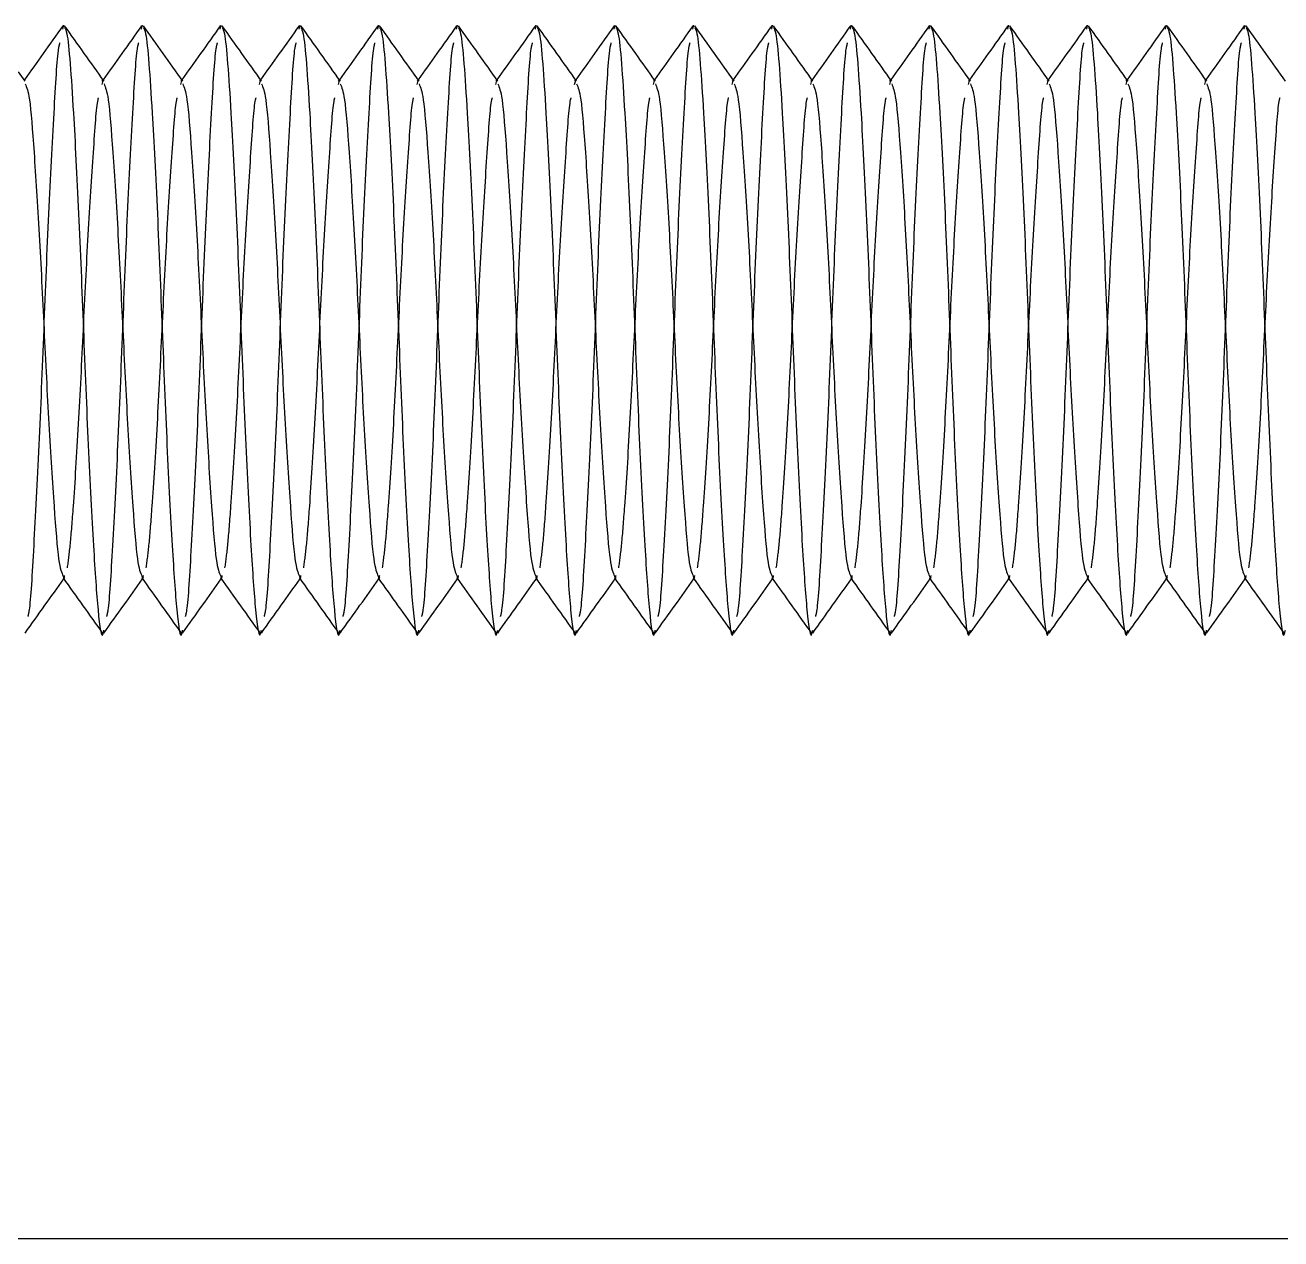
# Model space of a CAD drawing. Header units: metres. Extents: x 0 to 21025, y 0 to 14850.
# Drawn here: x 2967.61 to 2999.49, y 9336.15 to 9366.98 of the extents above; entities that cross this region are included whole.
import ezdxf

# ---------------------------------------------------------------- set-up
doc = ezdxf.new("R2010")
doc.units = ezdxf.units.M
doc.header["$LTSCALE"] = 25
doc.linetypes.add('HIDDEN2', pattern=[4.7625, 3.175, -1.5875])
doc.layers.add('SL4', color=4, linetype='Continuous')
doc.layers.add('ST1', color=7, linetype='HIDDEN2')

msp = doc.modelspace()

# ---------------------------------------------------------------- linework, layer by layer
at = {"layer": 'SL4'}
for p, q in [((2968.564, 9366.869), (2968.587, 9366.976)), ((2970.564, 9366.869), (2970.587, 9366.976)), ((2972.564, 9366.869), (2972.587, 9366.976)), ((2974.564, 9366.869), (2974.587, 9366.976)), ((2976.564, 9366.869), (2976.587, 9366.976)), ((2978.564, 9366.869), (2978.587, 9366.976)), ((2980.564, 9366.869), (2980.587, 9366.976)), ((2982.564, 9366.869), (2982.587, 9366.976)), ((2984.564, 9366.869), (2984.587, 9366.976)), ((2986.564, 9366.869), (2986.587, 9366.976)), ((2988.564, 9366.869), (2988.587, 9366.976)), ((2990.564, 9366.869), (2990.587, 9366.976)), ((2992.564, 9366.869), (2992.587, 9366.976)), ((2994.564, 9366.869), (2994.587, 9366.976)), ((2996.564, 9366.869), (2996.587, 9366.976)), ((2998.564, 9366.869), (2998.587, 9366.976)), ((2967.612, 9365.553), (2967.443, 9365.79)), ((3543.761, 9336.149), (2593.759, 9336.149))]:
    msp.add_line(p, q, dxfattribs=at)
for points, knots in [([(2968.564, 9366.957), (2968.397, 9366.722), (2968.071, 9366.265), (2967.746, 9365.809), (2967.588, 9365.587)], [0, 0, 0, 0, 0.5144734, 1, 1, 1, 1]), ([(2969.612, 9365.553), (2969.445, 9365.787), (2969.11, 9366.256), (2968.776, 9366.726), (2968.609, 9366.96)], [0, 0, 0, 0, 0.499958, 1, 1, 1, 1]), ([(2968.609, 9366.917), (2968.628, 9366.883), (2968.678, 9366.794), (2968.75, 9366.066), (2968.844, 9364.612), (2968.967, 9362.285), (2969.087, 9359.248), (2969.208, 9356.215), (2969.344, 9353.627), (2969.457, 9351.994), (2969.551, 9351.321), (2969.6, 9351.578), (2969.607, 9351.612)], [0, 0, 0, 0, 0.055573, 0.142553, 0.229074, 0.356478, 0.480628, 0.604778, 0.732181, 0.854555, 0.980855, 1, 1, 1, 1]), ([(2970.564, 9366.957), (2970.397, 9366.722), (2970.071, 9366.265), (2969.746, 9365.809), (2969.588, 9365.587)], [0, 0, 0, 0, 0.514473, 1, 1, 1, 1]), ([(2971.612, 9365.553), (2971.445, 9365.787), (2971.11, 9366.256), (2970.776, 9366.726), (2970.609, 9366.96)], [0, 0, 0, 0, 0.499958, 1, 1, 1, 1]), ([(2970.609, 9366.917), (2970.628, 9366.883), (2970.678, 9366.794), (2970.75, 9366.066), (2970.844, 9364.612), (2970.967, 9362.285), (2971.087, 9359.248), (2971.208, 9356.215), (2971.344, 9353.627), (2971.457, 9351.994), (2971.551, 9351.321), (2971.6, 9351.578), (2971.607, 9351.612)], [0, 0, 0, 0, 0.055573, 0.142553, 0.229074, 0.356478, 0.480628, 0.604778, 0.732181, 0.854555, 0.980855, 1, 1, 1, 1]), ([(2972.564, 9366.957), (2972.397, 9366.722), (2972.071, 9366.265), (2971.746, 9365.809), (2971.588, 9365.587)], [0, 0, 0, 0, 0.514473, 1, 1, 1, 1]), ([(2973.612, 9365.553), (2973.445, 9365.787), (2973.11, 9366.256), (2972.776, 9366.726), (2972.609, 9366.96)], [0, 0, 0, 0, 0.499958, 1, 1, 1, 1]), ([(2972.609, 9366.917), (2972.628, 9366.883), (2972.678, 9366.794), (2972.75, 9366.066), (2972.844, 9364.612), (2972.967, 9362.285), (2973.087, 9359.248), (2973.208, 9356.215), (2973.344, 9353.627), (2973.457, 9351.994), (2973.551, 9351.321), (2973.6, 9351.578), (2973.607, 9351.612)], [0, 0, 0, 0, 0.055573, 0.142553, 0.229074, 0.356478, 0.480628, 0.604778, 0.732181, 0.854555, 0.980855, 1, 1, 1, 1]), ([(2974.564, 9366.957), (2974.397, 9366.722), (2974.071, 9366.265), (2973.746, 9365.809), (2973.588, 9365.587)], [0, 0, 0, 0, 0.514473, 1, 1, 1, 1]), ([(2975.612, 9365.553), (2975.445, 9365.787), (2975.11, 9366.256), (2974.776, 9366.726), (2974.609, 9366.96)], [0, 0, 0, 0, 0.4999583, 1, 1, 1, 1]), ([(2974.609, 9366.917), (2974.628, 9366.883), (2974.678, 9366.794), (2974.75, 9366.066), (2974.844, 9364.612), (2974.967, 9362.285), (2975.087, 9359.248), (2975.208, 9356.215), (2975.344, 9353.627), (2975.457, 9351.994), (2975.551, 9351.321), (2975.6, 9351.578), (2975.607, 9351.612)], [0, 0, 0, 0, 0.055573, 0.142553, 0.229074, 0.356478, 0.480628, 0.604778, 0.732181, 0.854555, 0.980855, 1, 1, 1, 1]), ([(2976.564, 9366.957), (2976.397, 9366.722), (2976.071, 9366.265), (2975.746, 9365.809), (2975.588, 9365.587)], [0, 0, 0, 0, 0.514473, 1, 1, 1, 1]), ([(2977.612, 9365.553), (2977.445, 9365.787), (2977.11, 9366.256), (2976.776, 9366.726), (2976.609, 9366.96)], [0, 0, 0, 0, 0.499958, 1, 1, 1, 1]), ([(2976.609, 9366.917), (2976.628, 9366.883), (2976.678, 9366.794), (2976.75, 9366.066), (2976.844, 9364.612), (2976.967, 9362.285), (2977.087, 9359.248), (2977.208, 9356.215), (2977.344, 9353.627), (2977.457, 9351.994), (2977.551, 9351.321), (2977.6, 9351.578), (2977.607, 9351.612)], [0, 0, 0, 0, 0.0555734, 0.1425526, 0.2290743, 0.3564777, 0.4806278, 0.604778, 0.7321813, 0.8545546, 0.980855, 1, 1, 1, 1]), ([(2978.564, 9366.957), (2978.397, 9366.722), (2978.071, 9366.265), (2977.746, 9365.809), (2977.588, 9365.587)], [0, 0, 0, 0, 0.514473, 1, 1, 1, 1]), ([(2979.612, 9365.553), (2979.445, 9365.787), (2979.11, 9366.256), (2978.776, 9366.726), (2978.609, 9366.96)], [0, 0, 0, 0, 0.4999583, 1, 1, 1, 1]), ([(2978.609, 9366.917), (2978.628, 9366.883), (2978.678, 9366.794), (2978.75, 9366.066), (2978.844, 9364.612), (2978.967, 9362.285), (2979.087, 9359.248), (2979.208, 9356.215), (2979.344, 9353.627), (2979.457, 9351.994), (2979.551, 9351.321), (2979.6, 9351.578), (2979.607, 9351.612)], [0, 0, 0, 0, 0.055573, 0.142553, 0.229074, 0.356478, 0.480628, 0.604778, 0.732181, 0.854555, 0.980855, 1, 1, 1, 1]), ([(2980.564, 9366.957), (2980.397, 9366.722), (2980.071, 9366.265), (2979.746, 9365.809), (2979.588, 9365.587)], [0, 0, 0, 0, 0.514473, 1, 1, 1, 1]), ([(2981.612, 9365.553), (2981.445, 9365.787), (2981.11, 9366.256), (2980.776, 9366.726), (2980.609, 9366.96)], [0, 0, 0, 0, 0.4999583, 1, 1, 1, 1]), ([(2980.609, 9366.917), (2980.628, 9366.883), (2980.678, 9366.794), (2980.75, 9366.066), (2980.844, 9364.612), (2980.967, 9362.285), (2981.087, 9359.248), (2981.208, 9356.215), (2981.344, 9353.627), (2981.457, 9351.994), (2981.551, 9351.321), (2981.6, 9351.578), (2981.607, 9351.612)], [0, 0, 0, 0, 0.055573, 0.142553, 0.229074, 0.356478, 0.480628, 0.604778, 0.732181, 0.854555, 0.980855, 1, 1, 1, 1]), ([(2982.564, 9366.957), (2982.397, 9366.722), (2982.071, 9366.265), (2981.746, 9365.809), (2981.588, 9365.587)], [0, 0, 0, 0, 0.514473, 1, 1, 1, 1]), ([(2983.612, 9365.553), (2983.445, 9365.787), (2983.11, 9366.256), (2982.776, 9366.726), (2982.609, 9366.96)], [0, 0, 0, 0, 0.499958, 1, 1, 1, 1]), ([(2982.609, 9366.917), (2982.628, 9366.883), (2982.678, 9366.794), (2982.75, 9366.066), (2982.844, 9364.612), (2982.967, 9362.285), (2983.087, 9359.248), (2983.208, 9356.215), (2983.344, 9353.627), (2983.457, 9351.994), (2983.551, 9351.321), (2983.6, 9351.578), (2983.607, 9351.612)], [0, 0, 0, 0, 0.055573, 0.142553, 0.229074, 0.356478, 0.480628, 0.604778, 0.732181, 0.854555, 0.980855, 1, 1, 1, 1]), ([(2984.564, 9366.957), (2984.397, 9366.722), (2984.071, 9366.265), (2983.746, 9365.809), (2983.588, 9365.587)], [0, 0, 0, 0, 0.514473, 1, 1, 1, 1]), ([(2985.612, 9365.553), (2985.445, 9365.787), (2985.11, 9366.256), (2984.776, 9366.726), (2984.609, 9366.96)], [0, 0, 0, 0, 0.4999583, 1, 1, 1, 1]), ([(2984.609, 9366.917), (2984.628, 9366.883), (2984.678, 9366.794), (2984.75, 9366.066), (2984.844, 9364.612), (2984.967, 9362.285), (2985.087, 9359.248), (2985.208, 9356.215), (2985.344, 9353.627), (2985.457, 9351.994), (2985.551, 9351.321), (2985.6, 9351.578), (2985.607, 9351.612)], [0, 0, 0, 0, 0.055573, 0.142553, 0.229074, 0.356478, 0.480628, 0.604778, 0.732181, 0.854555, 0.980855, 1, 1, 1, 1]), ([(2986.564, 9366.957), (2986.397, 9366.722), (2986.071, 9366.265), (2985.746, 9365.809), (2985.588, 9365.587)], [0, 0, 0, 0, 0.514473, 1, 1, 1, 1]), ([(2987.612, 9365.553), (2987.445, 9365.787), (2987.11, 9366.256), (2986.776, 9366.726), (2986.609, 9366.96)], [0, 0, 0, 0, 0.4999583, 1, 1, 1, 1]), ([(2986.609, 9366.917), (2986.628, 9366.883), (2986.678, 9366.794), (2986.75, 9366.066), (2986.844, 9364.612), (2986.967, 9362.285), (2987.087, 9359.248), (2987.208, 9356.215), (2987.344, 9353.627), (2987.457, 9351.994), (2987.551, 9351.321), (2987.6, 9351.578), (2987.607, 9351.612)], [0, 0, 0, 0, 0.055573, 0.142553, 0.229074, 0.356478, 0.480628, 0.604778, 0.732181, 0.854555, 0.980855, 1, 1, 1, 1]), ([(2988.564, 9366.957), (2988.397, 9366.722), (2988.071, 9366.265), (2987.746, 9365.809), (2987.588, 9365.587)], [0, 0, 0, 0, 0.514473, 1, 1, 1, 1]), ([(2989.612, 9365.553), (2989.445, 9365.787), (2989.11, 9366.256), (2988.776, 9366.726), (2988.609, 9366.96)], [0, 0, 0, 0, 0.499958, 1, 1, 1, 1]), ([(2988.609, 9366.917), (2988.628, 9366.883), (2988.678, 9366.794), (2988.75, 9366.066), (2988.844, 9364.612), (2988.967, 9362.285), (2989.087, 9359.248), (2989.208, 9356.215), (2989.344, 9353.627), (2989.457, 9351.994), (2989.551, 9351.321), (2989.6, 9351.578), (2989.607, 9351.612)], [0, 0, 0, 0, 0.055573, 0.142553, 0.229074, 0.356478, 0.480628, 0.604778, 0.732181, 0.854555, 0.980855, 1, 1, 1, 1]), ([(2990.564, 9366.957), (2990.397, 9366.722), (2990.071, 9366.265), (2989.746, 9365.809), (2989.588, 9365.587)], [0, 0, 0, 0, 0.514473, 1, 1, 1, 1]), ([(2991.612, 9365.553), (2991.445, 9365.787), (2991.11, 9366.256), (2990.776, 9366.726), (2990.609, 9366.96)], [0, 0, 0, 0, 0.499958, 1, 1, 1, 1]), ([(2990.609, 9366.917), (2990.628, 9366.883), (2990.678, 9366.794), (2990.75, 9366.066), (2990.844, 9364.612), (2990.967, 9362.285), (2991.087, 9359.248), (2991.208, 9356.215), (2991.344, 9353.627), (2991.457, 9351.994), (2991.551, 9351.321), (2991.6, 9351.578), (2991.607, 9351.612)], [0, 0, 0, 0, 0.055573, 0.142553, 0.229074, 0.356478, 0.480628, 0.604778, 0.732181, 0.854555, 0.980855, 1, 1, 1, 1]), ([(2992.564, 9366.957), (2992.397, 9366.722), (2992.071, 9366.265), (2991.746, 9365.809), (2991.588, 9365.587)], [0, 0, 0, 0, 0.514473, 1, 1, 1, 1]), ([(2993.612, 9365.553), (2993.445, 9365.787), (2993.11, 9366.256), (2992.776, 9366.726), (2992.609, 9366.96)], [0, 0, 0, 0, 0.499958, 1, 1, 1, 1]), ([(2992.609, 9366.917), (2992.628, 9366.883), (2992.678, 9366.794), (2992.75, 9366.066), (2992.844, 9364.612), (2992.967, 9362.285), (2993.087, 9359.248), (2993.208, 9356.215), (2993.344, 9353.627), (2993.457, 9351.994), (2993.551, 9351.321), (2993.6, 9351.578), (2993.607, 9351.612)], [0, 0, 0, 0, 0.055573, 0.142553, 0.229074, 0.356478, 0.480628, 0.604778, 0.732181, 0.854555, 0.980855, 1, 1, 1, 1]), ([(2994.564, 9366.957), (2994.397, 9366.722), (2994.071, 9366.265), (2993.746, 9365.809), (2993.588, 9365.587)], [0, 0, 0, 0, 0.514473, 1, 1, 1, 1]), ([(2995.612, 9365.553), (2995.445, 9365.787), (2995.11, 9366.256), (2994.776, 9366.726), (2994.609, 9366.96)], [0, 0, 0, 0, 0.499958, 1, 1, 1, 1]), ([(2994.609, 9366.917), (2994.628, 9366.883), (2994.678, 9366.794), (2994.75, 9366.066), (2994.844, 9364.612), (2994.967, 9362.285), (2995.087, 9359.248), (2995.208, 9356.215), (2995.344, 9353.627), (2995.457, 9351.994), (2995.551, 9351.321), (2995.6, 9351.578), (2995.607, 9351.612)], [0, 0, 0, 0, 0.055573, 0.142553, 0.229074, 0.356478, 0.480628, 0.604778, 0.732181, 0.854555, 0.980855, 1, 1, 1, 1]), ([(2996.564, 9366.957), (2996.397, 9366.722), (2996.071, 9366.265), (2995.746, 9365.809), (2995.588, 9365.587)], [0, 0, 0, 0, 0.514473, 1, 1, 1, 1]), ([(2997.612, 9365.553), (2997.445, 9365.787), (2997.11, 9366.256), (2996.776, 9366.726), (2996.609, 9366.96)], [0, 0, 0, 0, 0.499958, 1, 1, 1, 1]), ([(2996.609, 9366.917), (2996.628, 9366.883), (2996.678, 9366.794), (2996.75, 9366.066), (2996.844, 9364.612), (2996.967, 9362.285), (2997.087, 9359.248), (2997.208, 9356.215), (2997.344, 9353.627), (2997.457, 9351.994), (2997.551, 9351.321), (2997.6, 9351.578), (2997.607, 9351.612)], [0, 0, 0, 0, 0.055573, 0.142553, 0.229074, 0.356478, 0.480628, 0.604778, 0.732181, 0.854555, 0.980855, 1, 1, 1, 1]), ([(2998.564, 9366.957), (2998.397, 9366.722), (2998.071, 9366.265), (2997.746, 9365.809), (2997.588, 9365.587)], [0, 0, 0, 0, 0.514473, 1, 1, 1, 1]), ([(2999.612, 9365.553), (2999.445, 9365.787), (2999.11, 9366.256), (2998.776, 9366.726), (2998.609, 9366.96)], [0, 0, 0, 0, 0.499958, 1, 1, 1, 1]), ([(2998.609, 9366.917), (2998.628, 9366.883), (2998.678, 9366.794), (2998.75, 9366.066), (2998.844, 9364.612), (2998.967, 9362.285), (2999.087, 9359.248), (2999.208, 9356.215), (2999.344, 9353.627), (2999.457, 9351.994), (2999.551, 9351.321), (2999.6, 9351.578), (2999.607, 9351.612)], [0, 0, 0, 0, 0.055573, 0.142553, 0.229074, 0.356478, 0.480628, 0.604778, 0.732181, 0.854555, 0.980855, 1, 1, 1, 1]), ([(2967.611, 9365.481), (2967.647, 9365.397), (2967.725, 9365.213), (2967.831, 9363.814), (2967.967, 9361.738), (2968.087, 9359.248), (2968.208, 9356.759), (2968.344, 9354.68), (2968.453, 9353.257), (2968.534, 9353.07), (2968.573, 9352.981)], [0, 0, 0, 0, 0.107376, 0.234332, 0.366515, 0.495318, 0.62412, 0.756304, 0.883259, 1, 1, 1, 1]), ([(2969.611, 9365.481), (2969.647, 9365.397), (2969.725, 9365.213), (2969.831, 9363.814), (2969.967, 9361.738), (2970.087, 9359.248), (2970.208, 9356.759), (2970.344, 9354.68), (2970.453, 9353.257), (2970.534, 9353.07), (2970.573, 9352.981)], [0, 0, 0, 0, 0.107376, 0.234332, 0.366515, 0.495318, 0.62412, 0.756304, 0.883259, 1, 1, 1, 1]), ([(2971.611, 9365.481), (2971.647, 9365.397), (2971.725, 9365.213), (2971.831, 9363.814), (2971.967, 9361.738), (2972.087, 9359.248), (2972.208, 9356.759), (2972.344, 9354.68), (2972.453, 9353.257), (2972.534, 9353.07), (2972.573, 9352.981)], [0, 0, 0, 0, 0.107376, 0.234332, 0.366515, 0.495318, 0.62412, 0.756304, 0.883259, 1, 1, 1, 1]), ([(2973.611, 9365.481), (2973.647, 9365.397), (2973.725, 9365.213), (2973.831, 9363.814), (2973.967, 9361.738), (2974.087, 9359.248), (2974.208, 9356.759), (2974.344, 9354.68), (2974.453, 9353.257), (2974.534, 9353.07), (2974.573, 9352.981)], [0, 0, 0, 0, 0.107376, 0.234332, 0.366515, 0.495318, 0.62412, 0.756304, 0.883259, 1, 1, 1, 1]), ([(2975.611, 9365.481), (2975.647, 9365.397), (2975.725, 9365.213), (2975.831, 9363.814), (2975.967, 9361.738), (2976.087, 9359.248), (2976.208, 9356.759), (2976.344, 9354.68), (2976.453, 9353.257), (2976.534, 9353.07), (2976.573, 9352.981)], [0, 0, 0, 0, 0.107376, 0.234332, 0.366515, 0.495318, 0.62412, 0.756304, 0.883259, 1, 1, 1, 1]), ([(2977.611, 9365.481), (2977.647, 9365.397), (2977.725, 9365.213), (2977.831, 9363.814), (2977.967, 9361.738), (2978.087, 9359.248), (2978.208, 9356.759), (2978.344, 9354.68), (2978.453, 9353.257), (2978.534, 9353.07), (2978.573, 9352.981)], [0, 0, 0, 0, 0.107376, 0.234332, 0.366515, 0.495318, 0.62412, 0.756304, 0.883259, 1, 1, 1, 1]), ([(2979.611, 9365.481), (2979.647, 9365.397), (2979.725, 9365.213), (2979.831, 9363.814), (2979.967, 9361.738), (2980.087, 9359.248), (2980.208, 9356.759), (2980.344, 9354.68), (2980.453, 9353.257), (2980.534, 9353.07), (2980.573, 9352.981)], [0, 0, 0, 0, 0.107376, 0.234332, 0.366515, 0.495318, 0.62412, 0.756304, 0.883259, 1, 1, 1, 1]), ([(2981.611, 9365.481), (2981.647, 9365.397), (2981.725, 9365.213), (2981.831, 9363.814), (2981.967, 9361.738), (2982.087, 9359.248), (2982.208, 9356.759), (2982.344, 9354.68), (2982.453, 9353.257), (2982.534, 9353.07), (2982.573, 9352.981)], [0, 0, 0, 0, 0.107376, 0.234332, 0.366515, 0.495318, 0.62412, 0.756304, 0.883259, 1, 1, 1, 1]), ([(2983.611, 9365.481), (2983.647, 9365.397), (2983.725, 9365.213), (2983.831, 9363.814), (2983.967, 9361.738), (2984.087, 9359.248), (2984.208, 9356.759), (2984.344, 9354.68), (2984.453, 9353.257), (2984.534, 9353.07), (2984.573, 9352.981)], [0, 0, 0, 0, 0.107376, 0.234332, 0.366515, 0.495318, 0.62412, 0.756304, 0.883259, 1, 1, 1, 1]), ([(2985.611, 9365.481), (2985.647, 9365.397), (2985.725, 9365.213), (2985.831, 9363.814), (2985.967, 9361.738), (2986.087, 9359.248), (2986.208, 9356.759), (2986.344, 9354.68), (2986.453, 9353.257), (2986.534, 9353.07), (2986.573, 9352.981)], [0, 0, 0, 0, 0.107376, 0.234332, 0.366515, 0.495318, 0.62412, 0.756304, 0.883259, 1, 1, 1, 1]), ([(2987.611, 9365.481), (2987.647, 9365.397), (2987.725, 9365.213), (2987.831, 9363.814), (2987.967, 9361.738), (2988.087, 9359.248), (2988.208, 9356.759), (2988.344, 9354.68), (2988.453, 9353.257), (2988.534, 9353.07), (2988.573, 9352.981)], [0, 0, 0, 0, 0.107376, 0.234332, 0.366515, 0.495318, 0.62412, 0.756304, 0.883259, 1, 1, 1, 1]), ([(2989.611, 9365.481), (2989.647, 9365.397), (2989.725, 9365.213), (2989.831, 9363.814), (2989.967, 9361.738), (2990.087, 9359.248), (2990.208, 9356.759), (2990.344, 9354.68), (2990.453, 9353.257), (2990.534, 9353.07), (2990.573, 9352.981)], [0, 0, 0, 0, 0.107376, 0.234332, 0.366515, 0.495318, 0.62412, 0.756304, 0.883259, 1, 1, 1, 1]), ([(2991.611, 9365.481), (2991.647, 9365.397), (2991.725, 9365.213), (2991.831, 9363.814), (2991.967, 9361.738), (2992.087, 9359.248), (2992.208, 9356.759), (2992.344, 9354.68), (2992.453, 9353.257), (2992.534, 9353.07), (2992.573, 9352.981)], [0, 0, 0, 0, 0.107376, 0.234332, 0.366515, 0.495318, 0.62412, 0.756304, 0.883259, 1, 1, 1, 1]), ([(2993.611, 9365.481), (2993.647, 9365.397), (2993.725, 9365.213), (2993.831, 9363.814), (2993.967, 9361.738), (2994.087, 9359.248), (2994.208, 9356.759), (2994.344, 9354.68), (2994.453, 9353.257), (2994.534, 9353.07), (2994.573, 9352.981)], [0, 0, 0, 0, 0.107376, 0.234332, 0.366515, 0.495318, 0.62412, 0.756304, 0.883259, 1, 1, 1, 1]), ([(2995.611, 9365.481), (2995.647, 9365.397), (2995.725, 9365.213), (2995.831, 9363.814), (2995.967, 9361.738), (2996.087, 9359.248), (2996.208, 9356.759), (2996.344, 9354.68), (2996.453, 9353.257), (2996.534, 9353.07), (2996.573, 9352.981)], [0, 0, 0, 0, 0.107376, 0.234332, 0.366515, 0.495318, 0.62412, 0.756304, 0.883259, 1, 1, 1, 1]), ([(2997.611, 9365.481), (2997.647, 9365.397), (2997.725, 9365.213), (2997.831, 9363.814), (2997.967, 9361.738), (2998.087, 9359.248), (2998.208, 9356.759), (2998.344, 9354.68), (2998.453, 9353.257), (2998.534, 9353.07), (2998.573, 9352.981)], [0, 0, 0, 0, 0.107376, 0.234332, 0.366515, 0.495318, 0.62412, 0.756304, 0.883259, 1, 1, 1, 1]), ([(2967.607, 9351.535), (2967.775, 9351.77), (2968.102, 9352.229), (2968.429, 9352.687), (2968.588, 9352.911)], [0, 0, 0, 0, 0.512177, 1, 1, 1, 1]), ([(2968.572, 9352.934), (2968.739, 9352.699), (2969.074, 9352.23), (2969.408, 9351.761), (2969.575, 9351.526)], [0, 0, 0, 0, 0.499967, 1, 1, 1, 1]), ([(2969.607, 9351.535), (2969.775, 9351.77), (2970.102, 9352.229), (2970.429, 9352.687), (2970.588, 9352.911)], [0, 0, 0, 0, 0.512177, 1, 1, 1, 1]), ([(2970.572, 9352.934), (2970.739, 9352.699), (2971.074, 9352.23), (2971.408, 9351.761), (2971.575, 9351.526)], [0, 0, 0, 0, 0.4999673, 1, 1, 1, 1]), ([(2971.607, 9351.535), (2971.775, 9351.77), (2972.102, 9352.229), (2972.429, 9352.687), (2972.588, 9352.911)], [0, 0, 0, 0, 0.5121768, 1, 1, 1, 1]), ([(2972.572, 9352.934), (2972.739, 9352.699), (2973.074, 9352.23), (2973.408, 9351.761), (2973.575, 9351.526)], [0, 0, 0, 0, 0.499967, 1, 1, 1, 1]), ([(2973.607, 9351.535), (2973.775, 9351.77), (2974.102, 9352.229), (2974.429, 9352.687), (2974.588, 9352.911)], [0, 0, 0, 0, 0.512177, 1, 1, 1, 1]), ([(2974.572, 9352.934), (2974.739, 9352.699), (2975.074, 9352.23), (2975.408, 9351.761), (2975.575, 9351.526)], [0, 0, 0, 0, 0.499967, 1, 1, 1, 1]), ([(2975.607, 9351.535), (2975.775, 9351.77), (2976.102, 9352.229), (2976.429, 9352.687), (2976.588, 9352.911)], [0, 0, 0, 0, 0.5121768, 1, 1, 1, 1]), ([(2976.572, 9352.934), (2976.739, 9352.699), (2977.074, 9352.23), (2977.408, 9351.761), (2977.575, 9351.526)], [0, 0, 0, 0, 0.499967, 1, 1, 1, 1]), ([(2977.607, 9351.535), (2977.775, 9351.77), (2978.102, 9352.229), (2978.429, 9352.687), (2978.588, 9352.911)], [0, 0, 0, 0, 0.512177, 1, 1, 1, 1]), ([(2978.572, 9352.934), (2978.739, 9352.699), (2979.074, 9352.23), (2979.408, 9351.761), (2979.575, 9351.526)], [0, 0, 0, 0, 0.499967, 1, 1, 1, 1]), ([(2979.607, 9351.535), (2979.775, 9351.77), (2980.102, 9352.229), (2980.429, 9352.687), (2980.588, 9352.911)], [0, 0, 0, 0, 0.512177, 1, 1, 1, 1]), ([(2980.572, 9352.934), (2980.739, 9352.699), (2981.074, 9352.23), (2981.408, 9351.761), (2981.575, 9351.526)], [0, 0, 0, 0, 0.499967, 1, 1, 1, 1]), ([(2981.607, 9351.535), (2981.775, 9351.77), (2982.102, 9352.229), (2982.429, 9352.687), (2982.588, 9352.911)], [0, 0, 0, 0, 0.512177, 1, 1, 1, 1]), ([(2982.572, 9352.934), (2982.739, 9352.699), (2983.074, 9352.23), (2983.408, 9351.761), (2983.575, 9351.526)], [0, 0, 0, 0, 0.4999673, 1, 1, 1, 1]), ([(2983.607, 9351.535), (2983.775, 9351.77), (2984.102, 9352.229), (2984.429, 9352.687), (2984.588, 9352.911)], [0, 0, 0, 0, 0.512177, 1, 1, 1, 1]), ([(2984.572, 9352.934), (2984.739, 9352.699), (2985.074, 9352.23), (2985.408, 9351.761), (2985.575, 9351.526)], [0, 0, 0, 0, 0.499967, 1, 1, 1, 1]), ([(2985.607, 9351.535), (2985.775, 9351.77), (2986.102, 9352.229), (2986.429, 9352.687), (2986.588, 9352.911)], [0, 0, 0, 0, 0.512177, 1, 1, 1, 1]), ([(2986.572, 9352.934), (2986.739, 9352.699), (2987.074, 9352.23), (2987.408, 9351.761), (2987.575, 9351.526)], [0, 0, 0, 0, 0.499967, 1, 1, 1, 1]), ([(2987.607, 9351.535), (2987.775, 9351.77), (2988.102, 9352.229), (2988.429, 9352.687), (2988.588, 9352.911)], [0, 0, 0, 0, 0.512177, 1, 1, 1, 1]), ([(2988.572, 9352.934), (2988.739, 9352.699), (2989.074, 9352.23), (2989.408, 9351.761), (2989.575, 9351.526)], [0, 0, 0, 0, 0.499967, 1, 1, 1, 1]), ([(2989.607, 9351.535), (2989.775, 9351.77), (2990.102, 9352.229), (2990.429, 9352.687), (2990.588, 9352.911)], [0, 0, 0, 0, 0.5121768, 1, 1, 1, 1]), ([(2990.572, 9352.934), (2990.739, 9352.699), (2991.074, 9352.23), (2991.408, 9351.761), (2991.575, 9351.526)], [0, 0, 0, 0, 0.499967, 1, 1, 1, 1]), ([(2991.607, 9351.535), (2991.775, 9351.77), (2992.102, 9352.229), (2992.429, 9352.687), (2992.588, 9352.911)], [0, 0, 0, 0, 0.512177, 1, 1, 1, 1]), ([(2992.572, 9352.934), (2992.739, 9352.699), (2993.074, 9352.23), (2993.408, 9351.761), (2993.575, 9351.526)], [0, 0, 0, 0, 0.499967, 1, 1, 1, 1]), ([(2993.607, 9351.535), (2993.775, 9351.77), (2994.102, 9352.229), (2994.429, 9352.687), (2994.588, 9352.911)], [0, 0, 0, 0, 0.512177, 1, 1, 1, 1]), ([(2994.572, 9352.934), (2994.739, 9352.699), (2995.074, 9352.23), (2995.408, 9351.761), (2995.575, 9351.526)], [0, 0, 0, 0, 0.4999673, 1, 1, 1, 1]), ([(2995.607, 9351.535), (2995.775, 9351.77), (2996.102, 9352.229), (2996.429, 9352.687), (2996.588, 9352.911)], [0, 0, 0, 0, 0.5121768, 1, 1, 1, 1]), ([(2996.572, 9352.934), (2996.739, 9352.699), (2997.074, 9352.23), (2997.408, 9351.761), (2997.575, 9351.526)], [0, 0, 0, 0, 0.499967, 1, 1, 1, 1]), ([(2997.607, 9351.535), (2997.775, 9351.77), (2998.102, 9352.229), (2998.429, 9352.687), (2998.588, 9352.911)], [0, 0, 0, 0, 0.512177, 1, 1, 1, 1]), ([(2998.572, 9352.934), (2998.739, 9352.699), (2999.074, 9352.23), (2999.408, 9351.761), (2999.575, 9351.526)], [0, 0, 0, 0, 0.499967, 1, 1, 1, 1])]:
    msp.add_open_spline(points, degree=3, knots=knots, dxfattribs=at)
at = {"layer": 'ST1'}
for p, q in [((2969.588, 9365.587), (2969.559, 9365.548)), ((2969.561, 9365.468), (2969.587, 9365.57)), ((2971.588, 9365.587), (2971.559, 9365.548)), ((2971.561, 9365.468), (2971.587, 9365.57)), ((2973.588, 9365.587), (2973.559, 9365.548)), ((2973.561, 9365.468), (2973.587, 9365.57)), ((2975.588, 9365.587), (2975.559, 9365.548)), ((2975.561, 9365.468), (2975.587, 9365.57)), ((2977.588, 9365.587), (2977.559, 9365.548)), ((2977.561, 9365.468), (2977.587, 9365.57)), ((2979.588, 9365.587), (2979.559, 9365.548)), ((2979.561, 9365.468), (2979.587, 9365.57)), ((2981.588, 9365.587), (2981.559, 9365.548)), ((2981.561, 9365.468), (2981.587, 9365.57)), ((2983.588, 9365.587), (2983.559, 9365.548)), ((2983.561, 9365.468), (2983.587, 9365.57)), ((2985.588, 9365.587), (2985.559, 9365.548)), ((2985.561, 9365.468), (2985.587, 9365.57)), ((2987.588, 9365.587), (2987.559, 9365.548)), ((2987.561, 9365.468), (2987.587, 9365.57)), ((2989.588, 9365.587), (2989.559, 9365.548)), ((2989.561, 9365.468), (2989.587, 9365.57)), ((2991.588, 9365.587), (2991.559, 9365.548)), ((2991.561, 9365.468), (2991.587, 9365.57)), ((2993.588, 9365.587), (2993.559, 9365.548)), ((2993.561, 9365.468), (2993.587, 9365.57)), ((2995.588, 9365.587), (2995.559, 9365.548)), ((2995.561, 9365.468), (2995.587, 9365.57)), ((2997.588, 9365.587), (2997.559, 9365.548)), ((2997.561, 9365.468), (2997.587, 9365.57)), ((2968.588, 9352.911), (2968.612, 9352.944)), ((2970.588, 9352.911), (2970.612, 9352.944)), ((2972.588, 9352.911), (2972.612, 9352.944)), ((2974.588, 9352.911), (2974.612, 9352.944)), ((2976.588, 9352.911), (2976.612, 9352.944)), ((2978.588, 9352.911), (2978.612, 9352.944)), ((2980.588, 9352.911), (2980.612, 9352.944)), ((2982.588, 9352.911), (2982.612, 9352.944)), ((2984.588, 9352.911), (2984.612, 9352.944)), ((2986.588, 9352.911), (2986.612, 9352.944)), ((2988.588, 9352.911), (2988.612, 9352.944)), ((2990.588, 9352.911), (2990.612, 9352.944)), ((2992.588, 9352.911), (2992.612, 9352.944)), ((2994.588, 9352.911), (2994.612, 9352.944)), ((2996.588, 9352.911), (2996.612, 9352.944)), ((2998.588, 9352.911), (2998.612, 9352.944))]:
    msp.add_line(p, q, dxfattribs=at)
for points, knots in [([(2967.68, 9351.954), (2967.692, 9352), (2967.747, 9352.202), (2967.83, 9353.702), (2967.967, 9356.197), (2968.087, 9359.248), (2968.208, 9362.301), (2968.345, 9364.793), (2968.427, 9366.283), (2968.48, 9366.485), (2968.491, 9366.527)], [0, 0, 0, 0, 0.043096, 0.193298, 0.349673, 0.502056, 0.654439, 0.810815, 0.961016, 1, 1, 1, 1]), ([(2969.68, 9351.954), (2969.692, 9352), (2969.747, 9352.202), (2969.83, 9353.702), (2969.967, 9356.197), (2970.087, 9359.248), (2970.208, 9362.301), (2970.345, 9364.793), (2970.427, 9366.283), (2970.48, 9366.485), (2970.491, 9366.527)], [0, 0, 0, 0, 0.043096, 0.193298, 0.349673, 0.502056, 0.654439, 0.810815, 0.961016, 1, 1, 1, 1]), ([(2971.68, 9351.954), (2971.692, 9352), (2971.747, 9352.202), (2971.83, 9353.702), (2971.967, 9356.197), (2972.087, 9359.248), (2972.208, 9362.301), (2972.345, 9364.793), (2972.427, 9366.283), (2972.48, 9366.485), (2972.491, 9366.527)], [0, 0, 0, 0, 0.043096, 0.193298, 0.349673, 0.502056, 0.654439, 0.810815, 0.961016, 1, 1, 1, 1]), ([(2973.68, 9351.954), (2973.692, 9352), (2973.747, 9352.202), (2973.83, 9353.702), (2973.967, 9356.197), (2974.087, 9359.248), (2974.208, 9362.301), (2974.345, 9364.793), (2974.427, 9366.283), (2974.48, 9366.485), (2974.491, 9366.527)], [0, 0, 0, 0, 0.043096, 0.193298, 0.349673, 0.502056, 0.654439, 0.810815, 0.961016, 1, 1, 1, 1]), ([(2975.68, 9351.954), (2975.692, 9352), (2975.747, 9352.202), (2975.83, 9353.702), (2975.967, 9356.197), (2976.087, 9359.248), (2976.208, 9362.301), (2976.345, 9364.793), (2976.427, 9366.283), (2976.48, 9366.485), (2976.491, 9366.527)], [0, 0, 0, 0, 0.043096, 0.193298, 0.349673, 0.502056, 0.654439, 0.810815, 0.961016, 1, 1, 1, 1]), ([(2977.68, 9351.954), (2977.692, 9352), (2977.747, 9352.202), (2977.83, 9353.702), (2977.967, 9356.197), (2978.087, 9359.248), (2978.208, 9362.301), (2978.345, 9364.793), (2978.427, 9366.283), (2978.48, 9366.485), (2978.491, 9366.527)], [0, 0, 0, 0, 0.043096, 0.193298, 0.349673, 0.502056, 0.654439, 0.810815, 0.961016, 1, 1, 1, 1]), ([(2979.68, 9351.954), (2979.692, 9352), (2979.747, 9352.202), (2979.83, 9353.702), (2979.967, 9356.197), (2980.087, 9359.248), (2980.208, 9362.301), (2980.345, 9364.793), (2980.427, 9366.283), (2980.48, 9366.485), (2980.491, 9366.527)], [0, 0, 0, 0, 0.043096, 0.193298, 0.349673, 0.502056, 0.654439, 0.810815, 0.961016, 1, 1, 1, 1]), ([(2981.68, 9351.954), (2981.692, 9352), (2981.747, 9352.202), (2981.83, 9353.702), (2981.967, 9356.197), (2982.087, 9359.248), (2982.208, 9362.301), (2982.345, 9364.793), (2982.427, 9366.283), (2982.48, 9366.485), (2982.491, 9366.527)], [0, 0, 0, 0, 0.043096, 0.193298, 0.349673, 0.502056, 0.654439, 0.810815, 0.961016, 1, 1, 1, 1]), ([(2983.68, 9351.954), (2983.692, 9352), (2983.747, 9352.202), (2983.83, 9353.702), (2983.967, 9356.197), (2984.087, 9359.248), (2984.208, 9362.301), (2984.345, 9364.793), (2984.427, 9366.283), (2984.48, 9366.485), (2984.491, 9366.527)], [0, 0, 0, 0, 0.043096, 0.193298, 0.349673, 0.502056, 0.654439, 0.810815, 0.961016, 1, 1, 1, 1]), ([(2985.68, 9351.954), (2985.692, 9352), (2985.747, 9352.202), (2985.83, 9353.702), (2985.967, 9356.197), (2986.087, 9359.248), (2986.208, 9362.301), (2986.345, 9364.793), (2986.427, 9366.283), (2986.48, 9366.485), (2986.491, 9366.527)], [0, 0, 0, 0, 0.043096, 0.193298, 0.349673, 0.502056, 0.654439, 0.810815, 0.961016, 1, 1, 1, 1]), ([(2987.68, 9351.954), (2987.692, 9352), (2987.747, 9352.202), (2987.83, 9353.702), (2987.967, 9356.197), (2988.087, 9359.248), (2988.208, 9362.301), (2988.345, 9364.793), (2988.427, 9366.283), (2988.48, 9366.485), (2988.491, 9366.527)], [0, 0, 0, 0, 0.043096, 0.193298, 0.349673, 0.502056, 0.654439, 0.810815, 0.961016, 1, 1, 1, 1]), ([(2989.68, 9351.954), (2989.692, 9352), (2989.747, 9352.202), (2989.83, 9353.702), (2989.967, 9356.197), (2990.087, 9359.248), (2990.208, 9362.301), (2990.345, 9364.793), (2990.427, 9366.283), (2990.48, 9366.485), (2990.491, 9366.527)], [0, 0, 0, 0, 0.043096, 0.193298, 0.349673, 0.502056, 0.654439, 0.810815, 0.961016, 1, 1, 1, 1]), ([(2991.68, 9351.954), (2991.692, 9352), (2991.747, 9352.202), (2991.83, 9353.702), (2991.967, 9356.197), (2992.087, 9359.248), (2992.208, 9362.301), (2992.345, 9364.793), (2992.427, 9366.283), (2992.48, 9366.485), (2992.491, 9366.527)], [0, 0, 0, 0, 0.043096, 0.193298, 0.349673, 0.502056, 0.654439, 0.810815, 0.961016, 1, 1, 1, 1]), ([(2993.68, 9351.954), (2993.692, 9352), (2993.747, 9352.202), (2993.83, 9353.702), (2993.967, 9356.197), (2994.087, 9359.248), (2994.208, 9362.301), (2994.345, 9364.793), (2994.427, 9366.283), (2994.48, 9366.485), (2994.491, 9366.527)], [0, 0, 0, 0, 0.043096, 0.193298, 0.349673, 0.502056, 0.654439, 0.810815, 0.961016, 1, 1, 1, 1]), ([(2995.68, 9351.954), (2995.692, 9352), (2995.747, 9352.202), (2995.83, 9353.702), (2995.967, 9356.197), (2996.087, 9359.248), (2996.208, 9362.301), (2996.345, 9364.793), (2996.427, 9366.283), (2996.48, 9366.485), (2996.491, 9366.527)], [0, 0, 0, 0, 0.043096, 0.193298, 0.349673, 0.502056, 0.654439, 0.810815, 0.961016, 1, 1, 1, 1]), ([(2997.68, 9351.954), (2997.692, 9352), (2997.747, 9352.202), (2997.83, 9353.702), (2997.967, 9356.197), (2998.087, 9359.248), (2998.208, 9362.301), (2998.345, 9364.793), (2998.427, 9366.283), (2998.48, 9366.485), (2998.491, 9366.527)], [0, 0, 0, 0, 0.043096, 0.193298, 0.349673, 0.502056, 0.654439, 0.810815, 0.961016, 1, 1, 1, 1]), ([(2968.682, 9353.189), (2968.707, 9353.371), (2968.757, 9353.738), (2968.847, 9354.915), (2968.967, 9356.763), (2969.087, 9359.245), (2969.208, 9361.75), (2969.345, 9363.77), (2969.421, 9364.953), (2969.467, 9365.114), (2969.472, 9365.13)], [0, 0, 0, 0, 0.098651, 0.197725, 0.357803, 0.513786, 0.669769, 0.829847, 0.983594, 1, 1, 1, 1]), ([(2970.682, 9353.189), (2970.707, 9353.371), (2970.757, 9353.738), (2970.847, 9354.915), (2970.967, 9356.763), (2971.087, 9359.245), (2971.208, 9361.75), (2971.345, 9363.77), (2971.421, 9364.953), (2971.467, 9365.114), (2971.472, 9365.13)], [0, 0, 0, 0, 0.098651, 0.197725, 0.357803, 0.513786, 0.669769, 0.829847, 0.983594, 1, 1, 1, 1]), ([(2972.682, 9353.189), (2972.707, 9353.371), (2972.757, 9353.738), (2972.847, 9354.915), (2972.967, 9356.763), (2973.087, 9359.245), (2973.208, 9361.75), (2973.345, 9363.77), (2973.421, 9364.953), (2973.467, 9365.114), (2973.472, 9365.13)], [0, 0, 0, 0, 0.098651, 0.197725, 0.357803, 0.513786, 0.669769, 0.829847, 0.983594, 1, 1, 1, 1]), ([(2974.682, 9353.189), (2974.707, 9353.371), (2974.757, 9353.738), (2974.847, 9354.915), (2974.967, 9356.763), (2975.087, 9359.245), (2975.208, 9361.75), (2975.345, 9363.77), (2975.421, 9364.953), (2975.467, 9365.114), (2975.472, 9365.13)], [0, 0, 0, 0, 0.098651, 0.197725, 0.357803, 0.513786, 0.669769, 0.829847, 0.983594, 1, 1, 1, 1]), ([(2976.682, 9353.189), (2976.707, 9353.371), (2976.757, 9353.738), (2976.847, 9354.915), (2976.967, 9356.763), (2977.087, 9359.245), (2977.208, 9361.75), (2977.345, 9363.77), (2977.421, 9364.953), (2977.467, 9365.114), (2977.472, 9365.13)], [0, 0, 0, 0, 0.098651, 0.197725, 0.357803, 0.513786, 0.669769, 0.829847, 0.983594, 1, 1, 1, 1]), ([(2978.682, 9353.189), (2978.707, 9353.371), (2978.757, 9353.738), (2978.847, 9354.915), (2978.967, 9356.763), (2979.087, 9359.245), (2979.208, 9361.75), (2979.345, 9363.77), (2979.421, 9364.953), (2979.467, 9365.114), (2979.472, 9365.13)], [0, 0, 0, 0, 0.098651, 0.197725, 0.357803, 0.513786, 0.669769, 0.829847, 0.983594, 1, 1, 1, 1]), ([(2980.682, 9353.189), (2980.707, 9353.371), (2980.757, 9353.738), (2980.847, 9354.915), (2980.967, 9356.763), (2981.087, 9359.245), (2981.208, 9361.75), (2981.345, 9363.77), (2981.421, 9364.953), (2981.467, 9365.114), (2981.472, 9365.13)], [0, 0, 0, 0, 0.098651, 0.197725, 0.357803, 0.513786, 0.669769, 0.829847, 0.983594, 1, 1, 1, 1]), ([(2982.682, 9353.189), (2982.707, 9353.371), (2982.757, 9353.738), (2982.847, 9354.915), (2982.967, 9356.763), (2983.087, 9359.245), (2983.208, 9361.75), (2983.345, 9363.77), (2983.421, 9364.953), (2983.467, 9365.114), (2983.472, 9365.13)], [0, 0, 0, 0, 0.098651, 0.197725, 0.357803, 0.513786, 0.669769, 0.829847, 0.983594, 1, 1, 1, 1]), ([(2984.682, 9353.189), (2984.707, 9353.371), (2984.757, 9353.738), (2984.847, 9354.915), (2984.967, 9356.763), (2985.087, 9359.245), (2985.208, 9361.75), (2985.345, 9363.77), (2985.421, 9364.953), (2985.467, 9365.114), (2985.472, 9365.13)], [0, 0, 0, 0, 0.098651, 0.197725, 0.357803, 0.513786, 0.669769, 0.829847, 0.983594, 1, 1, 1, 1]), ([(2986.682, 9353.189), (2986.707, 9353.371), (2986.757, 9353.738), (2986.847, 9354.915), (2986.967, 9356.763), (2987.087, 9359.245), (2987.208, 9361.75), (2987.345, 9363.77), (2987.421, 9364.953), (2987.467, 9365.114), (2987.472, 9365.13)], [0, 0, 0, 0, 0.098651, 0.197725, 0.357803, 0.513786, 0.669769, 0.829847, 0.983594, 1, 1, 1, 1]), ([(2988.682, 9353.189), (2988.707, 9353.371), (2988.757, 9353.738), (2988.847, 9354.915), (2988.967, 9356.763), (2989.087, 9359.245), (2989.208, 9361.75), (2989.345, 9363.77), (2989.421, 9364.953), (2989.467, 9365.114), (2989.472, 9365.13)], [0, 0, 0, 0, 0.098651, 0.197725, 0.357803, 0.513786, 0.669769, 0.829847, 0.983594, 1, 1, 1, 1]), ([(2990.682, 9353.189), (2990.707, 9353.371), (2990.757, 9353.738), (2990.847, 9354.915), (2990.967, 9356.763), (2991.087, 9359.245), (2991.208, 9361.75), (2991.345, 9363.77), (2991.421, 9364.953), (2991.467, 9365.114), (2991.472, 9365.13)], [0, 0, 0, 0, 0.098651, 0.197725, 0.357803, 0.513786, 0.669769, 0.829847, 0.983594, 1, 1, 1, 1]), ([(2992.682, 9353.189), (2992.707, 9353.371), (2992.757, 9353.738), (2992.847, 9354.915), (2992.967, 9356.763), (2993.087, 9359.245), (2993.208, 9361.75), (2993.345, 9363.77), (2993.421, 9364.953), (2993.467, 9365.114), (2993.472, 9365.13)], [0, 0, 0, 0, 0.098651, 0.197725, 0.357803, 0.513786, 0.669769, 0.829847, 0.983594, 1, 1, 1, 1]), ([(2994.682, 9353.189), (2994.707, 9353.371), (2994.757, 9353.738), (2994.847, 9354.915), (2994.967, 9356.763), (2995.087, 9359.245), (2995.208, 9361.75), (2995.345, 9363.77), (2995.421, 9364.953), (2995.467, 9365.114), (2995.472, 9365.13)], [0, 0, 0, 0, 0.098651, 0.197725, 0.357803, 0.513786, 0.669769, 0.829847, 0.983594, 1, 1, 1, 1]), ([(2996.682, 9353.189), (2996.707, 9353.371), (2996.757, 9353.738), (2996.847, 9354.915), (2996.967, 9356.763), (2997.087, 9359.245), (2997.208, 9361.75), (2997.345, 9363.77), (2997.421, 9364.953), (2997.467, 9365.114), (2997.472, 9365.13)], [0, 0, 0, 0, 0.098651, 0.197725, 0.357803, 0.513786, 0.669769, 0.829847, 0.983594, 1, 1, 1, 1]), ([(2998.682, 9353.189), (2998.707, 9353.371), (2998.757, 9353.738), (2998.847, 9354.915), (2998.967, 9356.763), (2999.087, 9359.245), (2999.208, 9361.75), (2999.345, 9363.77), (2999.421, 9364.953), (2999.467, 9365.114), (2999.472, 9365.13)], [0, 0, 0, 0, 0.098651, 0.197725, 0.357803, 0.513786, 0.669769, 0.829847, 0.983594, 1, 1, 1, 1]), ([(2968.573, 9352.981), (2968.578, 9352.957), (2968.591, 9352.894), (2968.603, 9352.955), (2968.611, 9352.993)], [0, 0, 0, 0, 0.374327, 1, 1, 1, 1]), ([(2970.573, 9352.981), (2970.578, 9352.957), (2970.591, 9352.894), (2970.603, 9352.955), (2970.611, 9352.993)], [0, 0, 0, 0, 0.3743271, 1, 1, 1, 1]), ([(2972.573, 9352.981), (2972.578, 9352.957), (2972.591, 9352.894), (2972.603, 9352.955), (2972.611, 9352.993)], [0, 0, 0, 0, 0.3743271, 1, 1, 1, 1]), ([(2974.573, 9352.981), (2974.578, 9352.957), (2974.591, 9352.894), (2974.603, 9352.955), (2974.611, 9352.993)], [0, 0, 0, 0, 0.3743271, 1, 1, 1, 1]), ([(2976.573, 9352.981), (2976.578, 9352.957), (2976.591, 9352.894), (2976.603, 9352.955), (2976.611, 9352.993)], [0, 0, 0, 0, 0.374327, 1, 1, 1, 1]), ([(2978.573, 9352.981), (2978.578, 9352.957), (2978.591, 9352.894), (2978.603, 9352.955), (2978.611, 9352.993)], [0, 0, 0, 0, 0.374327, 1, 1, 1, 1]), ([(2980.573, 9352.981), (2980.578, 9352.957), (2980.591, 9352.894), (2980.603, 9352.955), (2980.611, 9352.993)], [0, 0, 0, 0, 0.374327, 1, 1, 1, 1]), ([(2982.573, 9352.981), (2982.578, 9352.957), (2982.591, 9352.894), (2982.603, 9352.955), (2982.611, 9352.993)], [0, 0, 0, 0, 0.3743271, 1, 1, 1, 1]), ([(2984.573, 9352.981), (2984.578, 9352.957), (2984.591, 9352.894), (2984.603, 9352.955), (2984.611, 9352.993)], [0, 0, 0, 0, 0.374327, 1, 1, 1, 1]), ([(2986.573, 9352.981), (2986.578, 9352.957), (2986.591, 9352.894), (2986.603, 9352.955), (2986.611, 9352.993)], [0, 0, 0, 0, 0.3743271, 1, 1, 1, 1]), ([(2988.573, 9352.981), (2988.578, 9352.957), (2988.591, 9352.894), (2988.603, 9352.955), (2988.611, 9352.993)], [0, 0, 0, 0, 0.374327, 1, 1, 1, 1]), ([(2990.573, 9352.981), (2990.578, 9352.957), (2990.591, 9352.894), (2990.603, 9352.955), (2990.611, 9352.993)], [0, 0, 0, 0, 0.374327, 1, 1, 1, 1]), ([(2992.573, 9352.981), (2992.578, 9352.957), (2992.591, 9352.894), (2992.603, 9352.955), (2992.611, 9352.993)], [0, 0, 0, 0, 0.374327, 1, 1, 1, 1]), ([(2994.573, 9352.981), (2994.578, 9352.957), (2994.591, 9352.894), (2994.603, 9352.955), (2994.611, 9352.993)], [0, 0, 0, 0, 0.374327, 1, 1, 1, 1]), ([(2996.573, 9352.981), (2996.578, 9352.957), (2996.591, 9352.894), (2996.603, 9352.955), (2996.611, 9352.993)], [0, 0, 0, 0, 0.3743271, 1, 1, 1, 1]), ([(2998.573, 9352.981), (2998.578, 9352.957), (2998.591, 9352.894), (2998.603, 9352.955), (2998.611, 9352.993)], [0, 0, 0, 0, 0.374327, 1, 1, 1, 1])]:
    msp.add_open_spline(points, degree=3, knots=knots, dxfattribs=at)

doc.saveas('drawing.dxf')
